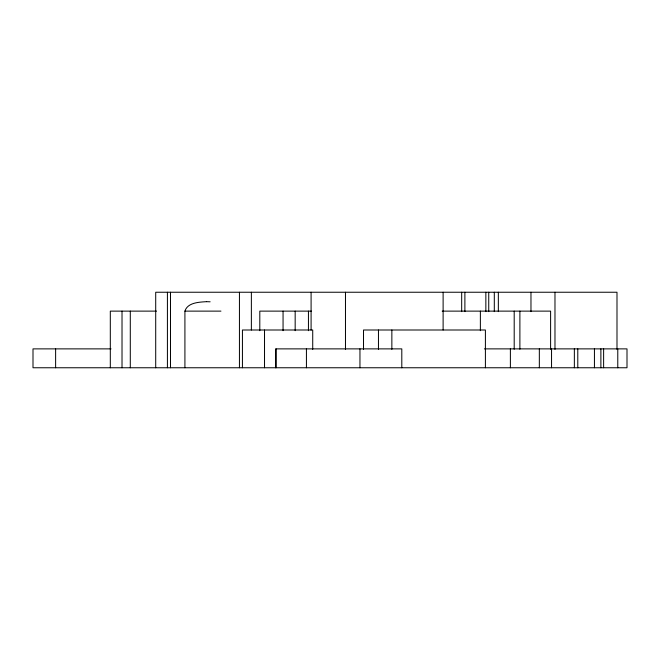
<?xml version="1.0" encoding="UTF-8"?>
<svg xmlns="http://www.w3.org/2000/svg" width="660" height="660" viewBox="0 0 660 660"><rect width="100%" height="100%" fill="white"/><g stroke="black" fill="none" stroke-linecap="round" stroke-linejoin="round"><path stroke-width="0.99" d="M184.915 367.76L184.915 311.124C187.531 302.577 198.949 302.123 206.53 301.678M210.127 301.801L206.621 301.678M156.544 311.124L110.311 311.124L110.311 367.76M184.915 311.124L220.943 311.124M311.438 311.124L259.801 311.124L259.801 330.685M442.183 311.124L550.605 311.124L550.605 349.222M111.045 348.876L33 348.876L33 367.76L627 367.76L627 348.876L484.382 348.876M617.777 348.876L617.777 367.76M616.993 349.387L616.993 292.24L155.71 292.24L155.71 367.76M603.619 348.876L603.619 367.76M600.88 348.876L600.88 367.76M594.437 348.876L594.437 367.76M577.789 348.876L577.789 367.76M574.357 348.876L574.357 367.76M554.977 292.24L554.977 349.387M551.545 348.876L551.545 367.76M539.336 348.876L539.336 367.76M530.97 292.24L530.97 311.627M519.89 311.124L519.89 349.222M514.198 311.124L514.198 349.222M510.386 348.876L510.386 367.76M498.341 292.24L498.341 311.627M494.307 292.24L494.307 311.627M488.738 292.24L488.738 311.627M485.851 292.24L485.851 311.627M485.405 367.76L485.405 330L363.512 330L363.512 349.387M480.373 311.124L480.373 330.685M464.887 292.24L464.887 311.627M461.678 292.24L461.678 311.627M443.116 292.24L443.116 330M401.8 367.76L401.8 348.876L275.723 348.876L275.723 367.76M391.858 330L391.858 349.387M378.46 330L378.46 349.387M359.956 348.876L359.956 367.76M345.477 292.24L345.477 349.387M312.724 349.387L312.724 330L242.434 330L242.434 367.76M311.091 292.24L311.091 330M308.443 311.124L308.443 330.685M306.43 348.876L306.43 367.76M295.168 311.124L295.168 330.685M283.058 311.124L283.058 330.685M276.07 348.876L276.07 367.76M264.52 330L264.52 367.76M251.369 292.24L251.369 330M239.44 292.24L239.44 367.76M170.503 292.24L170.503 367.76M167.417 292.24L167.417 367.76M130.292 311.124L130.292 367.76M122.017 311.124L122.017 367.76M55.621 348.876L55.621 367.76"/></g></svg>
